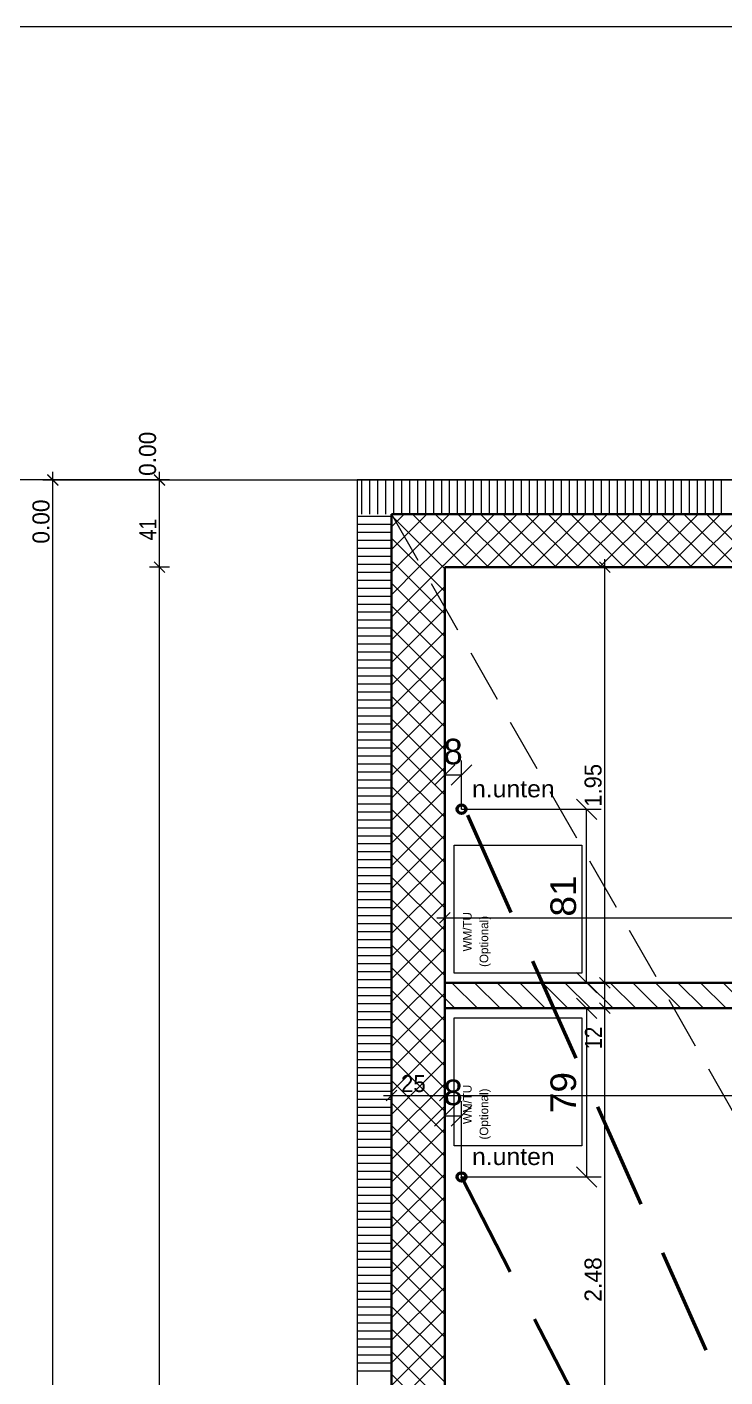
# Model space of a CAD drawing. Header units: millimetres. Extents: x -3497 to 2618, y -1809 to 2456.
# Drawn here: x -3163 to -2835, y 1747 to 2381 of the extents above; entities that cross this region are included whole.
import ezdxf
from ezdxf.enums import TextEntityAlignment as Align

# ---------------------------------------------------------------- set-up
doc = ezdxf.new("R2010")
doc.units = ezdxf.units.MM
doc.header["$LTSCALE"] = 100
doc.linetypes.add('HIDDEN', pattern=[0.375, 0.25, -0.125])
doc.linetypes.add('HIDDENX2', pattern=[0.75, 0.5, -0.25])
for name, color, linetype, true_color in [('00_Anm.FP', 7, 'Continuous', 0x00c0ff), ('10-0.03 Solid', 3, 'Continuous', 0x00ff00), ('10-0.05 Solid', 1, 'Continuous', 0xff0000), ('20-Beton', 9, 'Continuous', 0x808080), ('30-Text 6', 3, 'Continuous', 0x00ff00), ('40-Raumstempel', 7, 'Continuous', 0x000000), ('50-Sanitärapparate', 6, 'Continuous', 0xff00ff), ('50-Türen&Fenster', 9, 'Continuous', 0x808080)]:
    doc.layers.add(name, color=color, linetype=linetype, true_color=true_color)
for name, color, linetype in [('10-0.05 Strichpunkt', 7, 'Continuous'), ('10-0.25 Solid', 7, 'Continuous'), ('Layer34', 7, 'Continuous')]:
    doc.layers.add(name, color=color, linetype=linetype)
doc.styles.add('Arial', font='arial.ttf')
doc.dimstyles.new('ISO-25', dxfattribs={"dimtxt": 2.5, "dimasz": 2.5, "dimexe": 1.25, "dimexo": 0.625, "dimtad": 1, "dimtxsty": 'Standard', "dimcen": 2.5, "dimadec": 0, "dimazin": 0, "dimtfac": 1, "dimtmove": 0, "dimatfit": 3, "dimfxl": 0, "dimarcsym": 0})

# ---------------------------------------------------------------- blocks, each defined once
blk = doc.blocks.new('*D296')
at = {"layer": '10-0.05 Strichpunkt', "color": 6, "linetype": 'Continuous', "lineweight": 13, "true_color": 0xff00ff}
for p, q in [((-2961.83, 2034.8), (-2971.43, 2025.2)), ((-2963.56, 2025.2), (-2953.96, 2034.8)), ((-2958.76, 2013.92), (-2958.76, 2036.86)), ((-2966.63, 2031.76), (-2966.63, 2023.14)), ((-2966.63, 2030), (-2958.76, 2030)), ((-2966.63, 2030), (-2966.63, 2030)), ((-2958.76, 2030), (-2958.76, 2030))]:
    blk.add_line(p, q, dxfattribs=at)
at = {"layer": '10-0.05 Strichpunkt', "color": 6, "linetype": 'Continuous', "lineweight": 13, "true_color": 0xff00ff, "style": 'Arial', "width": 0.974227}
blk.add_text('8', height=12, dxfattribs=at).set_placement((-2967.23, 2035), (-2958.16, 2035), align=Align.FIT)
blk = doc.blocks.new('_Oblique')
at = {"color": 0, "linetype": 'ByBlock', "lineweight": -2}
blk.add_line((-0.5, -0.5), (0.5, 0.5), dxfattribs=at)
blk = doc.blocks.new('*D297')
at = {"layer": '10-0.05 Strichpunkt', "color": 6, "linetype": 'Continuous', "lineweight": 13, "true_color": 0xff00ff}
for p, q in [((-2966.63, 1853.34), (-2966.63, 1876.86)), ((-2958.76, 1841.31), (-2958.76, 1876.86)), ((-2961.83, 1874.8), (-2971.43, 1865.2)), ((-2966.63, 1870), (-2958.76, 1870)), ((-2966.63, 1870), (-2966.63, 1870)), ((-2963.56, 1865.2), (-2953.96, 1874.8)), ((-2958.76, 1870), (-2958.76, 1870))]:
    blk.add_line(p, q, dxfattribs=at)
at = {"layer": '10-0.05 Strichpunkt', "color": 6, "linetype": 'Continuous', "lineweight": 13, "true_color": 0xff00ff, "style": 'Arial', "width": 0.974227}
blk.add_text('8', height=12, dxfattribs=at).set_placement((-2967.23, 1875), (-2958.16, 1875), align=Align.FIT)
blk = doc.blocks.new('*D298')
at = {"layer": '10-0.05 Strichpunkt', "color": 6, "linetype": 'Continuous', "lineweight": 13, "true_color": 0xff00ff}
for p, q in [((-2904.8, 2018.72), (-2895.2, 2009.12)), ((-2958.76, 2013.92), (-2893.14, 2013.92)), ((-2900, 1932.48), (-2900, 2013.92)), ((-2895.2, 1927.68), (-2904.8, 1937.28)), ((-2911.97, 1932.48), (-2893.14, 1932.48))]:
    blk.add_line(p, q, dxfattribs=at)
at = {"layer": '10-0.05 Strichpunkt', "color": 6, "linetype": 'Continuous', "lineweight": 13, "true_color": 0xff00ff, "style": 'Arial', "width": 1.03866}
blk.add_text('81', height=12, rotation=90, dxfattribs=at).set_placement((-2905, 1963.52), (-2905, 1982.87), align=Align.FIT)
blk = doc.blocks.new('*D299')
at = {"layer": '10-0.05 Strichpunkt', "color": 6, "linetype": 'Continuous', "lineweight": 13, "true_color": 0xff00ff}
for p, q in [((-2899.98, 1920.47), (-2906.86, 1920.47)), ((-2904.8, 1925.27), (-2895.2, 1915.67)), ((-2900, 1920.47), (-2900, 1841.31)), ((-2895.2, 1836.51), (-2904.8, 1846.11)), ((-2958.76, 1841.31), (-2893.14, 1841.31))]:
    blk.add_line(p, q, dxfattribs=at)
at = {"layer": '10-0.05 Strichpunkt', "color": 6, "linetype": 'Continuous', "lineweight": 13, "true_color": 0xff00ff, "style": 'Arial', "width": 1.03866}
blk.add_text('79', height=12, rotation=90, dxfattribs=at).set_placement((-2905, 1871.22), (-2905, 1890.57), align=Align.FIT)
blk = doc.blocks.new('*X429')
at = {"layer": '40-Raumstempel', "color": 18, "linetype": 'Continuous', "lineweight": 13, "true_color": 0x000000}
for p, q in [((-3005.7, 2166.55), (-3005.7, 2152.48)), ((-3001.95, 2162.8), (-3001.95, 2152.48)), ((-2998.2, 2159.05), (-2998.2, 2152.48)), ((-2994.45, 2155.3), (-2994.45, 2152.48))]:
    blk.add_line(p, q, dxfattribs=at)
blk = doc.blocks.new('*X430')
at = {"layer": '40-Raumstempel', "color": 18, "linetype": 'Continuous', "lineweight": 13, "true_color": 0x000000}
for p, q in [((-2967.31, 2127.48), (-2991.63, 2151.8)), ((-2991.63, 2146.46), (-2988.62, 2149.47)), ((-2991.63, 2135.85), (-2983.32, 2144.17)), ((-2977.91, 2127.48), (-2991.63, 2141.19)), ((-2989.4, 2127.48), (-2978.01, 2138.86)), ((-2988.52, 2127.48), (-2991.63, 2130.58)), ((-2978.79, 2127.48), (-2972.71, 2133.56)), ((-2968.19, 2127.48), (-2967.41, 2128.26))]:
    blk.add_line(p, q, dxfattribs=at)
blk = doc.blocks.new('*X431')
at = {"layer": '40-Raumstempel', "color": 18, "linetype": 'Continuous', "lineweight": 13, "true_color": 0x000000}
for p, q in [((-2990.7, 2168.48), (-2990.7, 2152.48)), ((-2986.95, 2168.48), (-2986.95, 2152.48)), ((-2983.2, 2168.48), (-2983.2, 2152.48)), ((-2979.45, 2168.48), (-2979.45, 2152.48)), ((-2975.7, 2168.48), (-2975.7, 2152.48)), ((-2971.95, 2168.48), (-2971.95, 2152.48)), ((-2968.2, 2168.48), (-2968.2, 2152.48)), ((-2964.45, 2168.48), (-2964.45, 2152.48)), ((-2960.7, 2168.48), (-2960.7, 2152.48)), ((-2956.95, 2168.48), (-2956.95, 2152.48)), ((-2953.2, 2168.48), (-2953.2, 2152.48)), ((-2949.45, 2168.48), (-2949.45, 2152.48)), ((-2945.7, 2168.48), (-2945.7, 2152.48)), ((-2941.95, 2168.48), (-2941.95, 2152.48)), ((-2938.2, 2168.48), (-2938.2, 2152.48)), ((-2934.45, 2168.48), (-2934.45, 2152.48)), ((-2930.7, 2168.48), (-2930.7, 2152.48)), ((-2926.95, 2168.48), (-2926.95, 2152.48)), ((-2923.2, 2168.48), (-2923.2, 2152.48)), ((-2919.45, 2168.48), (-2919.45, 2152.48)), ((-2915.7, 2168.48), (-2915.7, 2152.48)), ((-2911.95, 2168.48), (-2911.95, 2152.48)), ((-2908.2, 2168.48), (-2908.2, 2152.48)), ((-2904.45, 2168.48), (-2904.45, 2152.48)), ((-2900.7, 2168.48), (-2900.7, 2152.48)), ((-2896.95, 2168.48), (-2896.95, 2152.48)), ((-2893.2, 2168.48), (-2893.2, 2152.48)), ((-2889.45, 2168.48), (-2889.45, 2152.48)), ((-2885.7, 2168.48), (-2885.7, 2152.48)), ((-2881.95, 2168.48), (-2881.95, 2152.48)), ((-2878.2, 2168.48), (-2878.2, 2152.48)), ((-2874.45, 2168.48), (-2874.45, 2152.48)), ((-2870.7, 2168.48), (-2870.7, 2152.48)), ((-2866.95, 2168.48), (-2866.95, 2152.48)), ((-2863.2, 2168.48), (-2863.2, 2152.48)), ((-2859.45, 2168.48), (-2859.45, 2152.48)), ((-2855.7, 2168.48), (-2855.7, 2152.48)), ((-2851.95, 2168.48), (-2851.95, 2152.48)), ((-2848.2, 2168.48), (-2848.2, 2152.48)), ((-2844.45, 2168.48), (-2844.45, 2152.48)), ((-2840.7, 2168.48), (-2840.7, 2152.48)), ((-2836.95, 2168.48), (-2836.95, 2152.48))]:
    blk.add_line(p, q, dxfattribs=at)
blk = doc.blocks.new('*X432')
at = {"layer": '40-Raumstempel', "color": 18, "linetype": 'Continuous', "lineweight": 13, "true_color": 0x000000}
for p, q in [((-3005.7, 2168.48), (-3005.7, 2166.55)), ((-3001.95, 2168.48), (-3001.95, 2162.8)), ((-2998.2, 2168.48), (-2998.2, 2159.05)), ((-2994.45, 2168.48), (-2994.45, 2155.3))]:
    blk.add_line(p, q, dxfattribs=at)
blk = doc.blocks.new('*X433')
at = {"layer": '40-Raumstempel', "color": 18, "linetype": 'Continuous', "lineweight": 13, "true_color": 0x000000}
for p, q in [((-2966.63, 2129.03), (-2943.19, 2152.48)), ((-2966.63, 2139.64), (-2953.79, 2152.48)), ((-2966.63, 2150.25), (-2964.4, 2152.48)), ((-2935.49, 2127.48), (-2960.49, 2152.48)), ((-2957.58, 2127.48), (-2932.58, 2152.48)), ((-2924.88, 2127.48), (-2949.88, 2152.48)), ((-2946.97, 2127.48), (-2921.97, 2152.48)), ((-2914.27, 2127.48), (-2939.27, 2152.48)), ((-2936.37, 2127.48), (-2911.37, 2152.48)), ((-2903.67, 2127.48), (-2928.67, 2152.48)), ((-2925.76, 2127.48), (-2900.76, 2152.48)), ((-2893.06, 2127.48), (-2918.06, 2152.48)), ((-2915.15, 2127.48), (-2890.15, 2152.48)), ((-2882.45, 2127.48), (-2907.45, 2152.48)), ((-2904.55, 2127.48), (-2879.55, 2152.48)), ((-2871.85, 2127.48), (-2896.85, 2152.48)), ((-2893.94, 2127.48), (-2868.94, 2152.48)), ((-2861.24, 2127.48), (-2886.24, 2152.48)), ((-2883.33, 2127.48), (-2858.33, 2152.48)), ((-2850.63, 2127.48), (-2875.63, 2152.48)), ((-2872.73, 2127.48), (-2847.73, 2152.48)), ((-2840.03, 2127.48), (-2865.03, 2152.48)), ((-2862.12, 2127.48), (-2837.12, 2152.48)), ((-2829.42, 2127.48), (-2854.42, 2152.48)), ((-2851.51, 2127.48), (-2826.51, 2152.48)), ((-2818.82, 2127.48), (-2843.82, 2152.48)), ((-2840.91, 2127.48), (-2815.91, 2152.48)), ((-2946.09, 2127.48), (-2966.63, 2148.01)), ((-2956.7, 2127.48), (-2966.63, 2137.4))]:
    blk.add_line(p, q, dxfattribs=at)
blk = doc.blocks.new('*X434')
at = {"layer": '40-Raumstempel', "color": 18, "linetype": 'Continuous', "lineweight": 13, "true_color": 0x000000}
for p, q in [((-2988.62, 2149.47), (-2985.61, 2152.48)), ((-2983.32, 2144.17), (-2975, 2152.48)), ((-2966.63, 2137.4), (-2981.7, 2152.48)), ((-2978.01, 2138.86), (-2966.63, 2150.25)), ((-2966.63, 2148.01), (-2971.09, 2152.48)), ((-2972.71, 2133.56), (-2966.63, 2139.64)), ((-2967.41, 2128.26), (-2966.63, 2129.03))]:
    blk.add_line(p, q, dxfattribs=at)
blk = doc.blocks.new('*X435')
at = {"layer": '40-Raumstempel', "color": 18, "linetype": 'Continuous', "lineweight": 13, "true_color": 0x000000}
for p, q in [((-3007.63, 2151.51), (-2991.63, 2151.51)), ((-3007.63, 2147.76), (-2991.63, 2147.76)), ((-3007.63, 2144.01), (-2991.63, 2144.01)), ((-3007.63, 2140.26), (-2991.63, 2140.26)), ((-3007.63, 2136.51), (-2991.63, 2136.51)), ((-3007.63, 2132.76), (-2991.63, 2132.76)), ((-3007.63, 2129.01), (-2991.63, 2129.01)), ((-3007.63, 2125.26), (-2991.63, 2125.26)), ((-3007.63, 2121.51), (-2991.63, 2121.51)), ((-3007.63, 2117.76), (-2991.63, 2117.76)), ((-3007.63, 2114.01), (-2991.63, 2114.01)), ((-3007.63, 2110.26), (-2991.63, 2110.26)), ((-3007.63, 2106.51), (-2991.63, 2106.51)), ((-3007.63, 2102.76), (-2991.63, 2102.76)), ((-3007.63, 2099.01), (-2991.63, 2099.01)), ((-3007.63, 2095.26), (-2991.63, 2095.26)), ((-3007.63, 2091.51), (-2991.63, 2091.51)), ((-3007.63, 2087.76), (-2991.63, 2087.76)), ((-3007.63, 2084.01), (-2991.63, 2084.01)), ((-3007.63, 2080.26), (-2991.63, 2080.26)), ((-3007.63, 2076.51), (-2991.63, 2076.51)), ((-3007.63, 2072.76), (-2991.63, 2072.76)), ((-3007.63, 2069.01), (-2991.63, 2069.01)), ((-3007.63, 2065.26), (-2991.63, 2065.26)), ((-3007.63, 2061.51), (-2991.63, 2061.51)), ((-3007.63, 2057.76), (-2991.63, 2057.76)), ((-3007.63, 2054.01), (-2991.63, 2054.01)), ((-3007.63, 2050.26), (-2991.63, 2050.26)), ((-3007.63, 2046.51), (-2991.63, 2046.51)), ((-3007.63, 2042.76), (-2991.63, 2042.76)), ((-3007.63, 2039.01), (-2991.63, 2039.01)), ((-3007.63, 2035.26), (-2991.63, 2035.26)), ((-3007.63, 2031.51), (-2991.63, 2031.51)), ((-3007.63, 2027.76), (-2991.63, 2027.76)), ((-3007.63, 2024.01), (-2991.63, 2024.01)), ((-3007.63, 2020.26), (-2991.63, 2020.26)), ((-3007.63, 2016.51), (-2991.63, 2016.51)), ((-3007.63, 2012.76), (-2991.63, 2012.76)), ((-3007.63, 2009.01), (-2991.63, 2009.01)), ((-3007.63, 2005.26), (-2991.63, 2005.26)), ((-3007.63, 2001.51), (-2991.63, 2001.51)), ((-3007.63, 1997.76), (-2991.63, 1997.76)), ((-3007.63, 1994.01), (-2991.63, 1994.01)), ((-3007.63, 1990.26), (-2991.63, 1990.26)), ((-3007.63, 1986.51), (-2991.63, 1986.51)), ((-3007.63, 1982.76), (-2991.63, 1982.76)), ((-3007.63, 1979.01), (-2991.63, 1979.01)), ((-3007.63, 1975.26), (-2991.63, 1975.26)), ((-3007.63, 1971.51), (-2991.63, 1971.51)), ((-3007.63, 1967.76), (-2991.63, 1967.76)), ((-3007.63, 1964.01), (-2991.63, 1964.01)), ((-3007.63, 1960.26), (-2991.63, 1960.26)), ((-3007.63, 1956.51), (-2991.63, 1956.51)), ((-3007.63, 1952.76), (-2991.63, 1952.76)), ((-3007.63, 1949.01), (-2991.63, 1949.01)), ((-3007.63, 1945.26), (-2991.63, 1945.26)), ((-3007.63, 1941.51), (-2991.63, 1941.51)), ((-3007.63, 1937.76), (-2991.63, 1937.76)), ((-3007.63, 1934.01), (-2991.63, 1934.01)), ((-3007.63, 1930.26), (-2991.63, 1930.26)), ((-3007.63, 1926.51), (-2991.63, 1926.51)), ((-3007.63, 1922.76), (-2991.63, 1922.76)), ((-3007.63, 1919.01), (-2991.63, 1919.01)), ((-3007.63, 1915.26), (-2991.63, 1915.26)), ((-3007.63, 1911.51), (-2991.63, 1911.51)), ((-3007.63, 1907.76), (-2991.63, 1907.76)), ((-3007.63, 1904.01), (-2991.63, 1904.01)), ((-3007.63, 1900.26), (-2991.63, 1900.26)), ((-3007.63, 1896.51), (-2991.63, 1896.51)), ((-3007.63, 1892.76), (-2991.63, 1892.76)), ((-3007.63, 1889.01), (-2991.63, 1889.01)), ((-3007.63, 1885.26), (-2991.63, 1885.26)), ((-3007.63, 1881.51), (-2991.63, 1881.51)), ((-3007.63, 1877.76), (-2991.63, 1877.76)), ((-3007.63, 1874.01), (-2991.63, 1874.01)), ((-3007.63, 1870.26), (-2991.63, 1870.26)), ((-3007.63, 1866.51), (-2991.63, 1866.51)), ((-3007.63, 1862.76), (-2991.63, 1862.76)), ((-3007.63, 1859.01), (-2991.63, 1859.01)), ((-3007.63, 1855.26), (-2991.63, 1855.26)), ((-3007.63, 1851.51), (-2991.63, 1851.51)), ((-3007.63, 1847.76), (-2991.63, 1847.76)), ((-3007.63, 1844.01), (-2991.63, 1844.01)), ((-3007.63, 1840.26), (-2991.63, 1840.26)), ((-3007.63, 1836.51), (-2991.63, 1836.51)), ((-3007.63, 1832.76), (-2991.63, 1832.76)), ((-3007.63, 1829.01), (-2991.63, 1829.01)), ((-3007.63, 1825.26), (-2991.63, 1825.26)), ((-3007.63, 1821.51), (-2991.63, 1821.51)), ((-3007.63, 1817.76), (-2991.63, 1817.76)), ((-3007.63, 1814.01), (-2991.63, 1814.01)), ((-3007.63, 1810.26), (-2991.63, 1810.26)), ((-3007.63, 1806.51), (-2991.63, 1806.51)), ((-3007.63, 1802.76), (-2991.63, 1802.76)), ((-3007.63, 1799.01), (-2991.63, 1799.01)), ((-3007.63, 1795.26), (-2991.63, 1795.26)), ((-3007.63, 1791.51), (-2991.63, 1791.51)), ((-3007.63, 1787.76), (-2991.63, 1787.76)), ((-3007.63, 1784.01), (-2991.63, 1784.01)), ((-3007.63, 1780.26), (-2991.63, 1780.26)), ((-3007.63, 1776.51), (-2991.63, 1776.51)), ((-3007.63, 1772.76), (-2991.63, 1772.76)), ((-3007.63, 1769.01), (-2991.63, 1769.01)), ((-3007.63, 1765.26), (-2991.63, 1765.26)), ((-3007.63, 1761.51), (-2991.63, 1761.51)), ((-3007.63, 1757.76), (-2991.63, 1757.76)), ((-3007.63, 1754.01), (-2991.63, 1754.01)), ((-3007.63, 1750.26), (-2991.63, 1750.26))]:
    blk.add_line(p, q, dxfattribs=at)
blk = doc.blocks.new('*X436')
at = {"layer": '40-Raumstempel', "color": 18, "linetype": 'Continuous', "lineweight": 13, "true_color": 0x000000}
for p, q in [((-2991.63, 2104.03), (-2968.19, 2127.48)), ((-2991.63, 2114.64), (-2978.79, 2127.48)), ((-2991.63, 2125.25), (-2989.4, 2127.48)), ((-2966.63, 2105.58), (-2988.52, 2127.48)), ((-2966.63, 2116.19), (-2977.91, 2127.48)), ((-2966.63, 2126.8), (-2967.31, 2127.48)), ((-2966.63, 2094.98), (-2991.63, 2119.98)), ((-2991.63, 2093.43), (-2966.63, 2118.43)), ((-2966.63, 2084.37), (-2991.63, 2109.37)), ((-2991.63, 2082.82), (-2966.63, 2107.82)), ((-2966.63, 2073.76), (-2991.63, 2098.76)), ((-2991.63, 2072.21), (-2966.63, 2097.21)), ((-2966.63, 2063.16), (-2991.63, 2088.16)), ((-2991.63, 2061.61), (-2966.63, 2086.61)), ((-2966.63, 2052.55), (-2991.63, 2077.55)), ((-2991.63, 2051), (-2966.63, 2076)), ((-2966.63, 2041.94), (-2991.63, 2066.94)), ((-2991.63, 2040.39), (-2966.63, 2065.39)), ((-2966.63, 2031.34), (-2991.63, 2056.34)), ((-2991.63, 2029.79), (-2966.63, 2054.79)), ((-2966.63, 2020.73), (-2991.63, 2045.73)), ((-2991.63, 2019.18), (-2966.63, 2044.18)), ((-2966.63, 2010.12), (-2991.63, 2035.12)), ((-2991.63, 2008.57), (-2966.63, 2033.57)), ((-2966.63, 1999.52), (-2991.63, 2024.52)), ((-2991.63, 1997.97), (-2966.63, 2022.97)), ((-2966.63, 1988.91), (-2991.63, 2013.91)), ((-2991.63, 1987.36), (-2966.63, 2012.36)), ((-2966.63, 1978.3), (-2991.63, 2003.3)), ((-2991.63, 1976.75), (-2966.63, 2001.75)), ((-2966.63, 1967.7), (-2991.63, 1992.7)), ((-2991.63, 1966.15), (-2966.63, 1991.15)), ((-2966.63, 1957.09), (-2991.63, 1982.09)), ((-2991.63, 1955.54), (-2966.63, 1980.54)), ((-2966.63, 1946.48), (-2991.63, 1971.48)), ((-2991.63, 1944.94), (-2966.63, 1969.94)), ((-2966.63, 1935.88), (-2991.63, 1960.88)), ((-2991.63, 1934.33), (-2966.63, 1959.33)), ((-2966.63, 1925.27), (-2991.63, 1950.27)), ((-2991.63, 1923.72), (-2966.63, 1948.72)), ((-2966.63, 1914.66), (-2991.63, 1939.66)), ((-2991.63, 1913.12), (-2966.63, 1938.12)), ((-2966.63, 1904.06), (-2991.63, 1929.06)), ((-2991.63, 1902.51), (-2966.63, 1927.51)), ((-2966.63, 1893.45), (-2991.63, 1918.45)), ((-2991.63, 1891.9), (-2966.63, 1916.9)), ((-2966.63, 1882.85), (-2991.63, 1907.85)), ((-2991.63, 1881.3), (-2966.63, 1906.3)), ((-2966.63, 1872.24), (-2991.63, 1897.24)), ((-2991.63, 1870.69), (-2966.63, 1895.69)), ((-2966.63, 1861.63), (-2991.63, 1886.63)), ((-2991.63, 1860.08), (-2966.63, 1885.08)), ((-2966.63, 1851.03), (-2991.63, 1876.03)), ((-2991.63, 1849.48), (-2966.63, 1874.48)), ((-2966.63, 1840.42), (-2991.63, 1865.42)), ((-2991.63, 1838.87), (-2966.63, 1863.87)), ((-2966.63, 1829.81), (-2991.63, 1854.81)), ((-2991.63, 1828.26), (-2966.63, 1853.26)), ((-2966.63, 1819.21), (-2991.63, 1844.21)), ((-2991.63, 1817.66), (-2966.63, 1842.66)), ((-2966.63, 1808.6), (-2991.63, 1833.6)), ((-2991.63, 1807.05), (-2966.63, 1832.05)), ((-2966.63, 1797.99), (-2991.63, 1822.99)), ((-2991.63, 1796.44), (-2966.63, 1821.44)), ((-2966.63, 1787.39), (-2991.63, 1812.39)), ((-2991.63, 1785.84), (-2966.63, 1810.84)), ((-2966.63, 1776.78), (-2991.63, 1801.78)), ((-2991.63, 1775.23), (-2966.63, 1800.23)), ((-2966.63, 1766.17), (-2991.63, 1791.17)), ((-2991.63, 1764.62), (-2966.63, 1789.62)), ((-2966.63, 1755.57), (-2991.63, 1780.57)), ((-2991.63, 1754.02), (-2966.63, 1779.02)), ((-2966.63, 1744.96), (-2991.63, 1769.96)), ((-2991.63, 1743.41), (-2966.63, 1768.41)), ((-2966.63, 1734.35), (-2991.63, 1759.35)), ((-2991.63, 1732.8), (-2966.63, 1757.8)), ((-2966.63, 1723.75), (-2991.63, 1748.75))]:
    blk.add_line(p, q, dxfattribs=at)
blk = doc.blocks.new('*X452')
at = {"layer": '10-0.05 Solid', "color": 18, "linetype": 'Continuous', "lineweight": 13, "true_color": 0x000000}
for p, q in [((-2963.23, 1932.48), (-2951.23, 1920.48)), ((-2952.62, 1932.48), (-2940.62, 1920.48)), ((-2942.01, 1932.48), (-2930.01, 1920.48)), ((-2931.41, 1932.48), (-2919.41, 1920.48)), ((-2920.8, 1932.48), (-2908.8, 1920.48)), ((-2910.19, 1932.48), (-2898.19, 1920.47)), ((-2899.58, 1932.47), (-2887.58, 1920.47)), ((-2888.98, 1932.47), (-2876.98, 1920.47)), ((-2878.37, 1932.47), (-2866.37, 1920.47)), ((-2867.76, 1932.47), (-2855.76, 1920.47)), ((-2857.16, 1932.47), (-2845.16, 1920.47)), ((-2846.55, 1932.47), (-2834.55, 1920.47)), ((-2835.94, 1932.47), (-2823.94, 1920.47)), ((-2825.34, 1932.47), (-2813.34, 1920.47)), ((-2814.73, 1932.47), (-2802.73, 1920.47)), ((-2804.12, 1932.47), (-2792.12, 1920.47)), ((-2793.52, 1932.47), (-2781.51, 1920.47)), ((-2782.91, 1932.47), (-2770.91, 1920.47)), ((-2772.3, 1932.47), (-2760.3, 1920.47)), ((-2761.69, 1932.47), (-2749.69, 1920.47)), ((-2751.09, 1932.47), (-2739.09, 1920.47)), ((-2740.48, 1932.47), (-2728.48, 1920.47)), ((-2729.87, 1932.47), (-2717.87, 1920.47)), ((-2719.27, 1932.47), (-2707.27, 1920.47)), ((-2708.66, 1932.47), (-2696.66, 1920.47)), ((-2698.05, 1932.47), (-2686.05, 1920.47)), ((-2687.45, 1932.47), (-2675.45, 1920.47)), ((-2676.84, 1932.47), (-2664.84, 1920.47)), ((-2666.23, 1932.47), (-2654.23, 1920.47)), ((-2655.63, 1932.47), (-2643.62, 1920.47)), ((-2645.02, 1932.47), (-2633.02, 1920.47)), ((-2634.41, 1932.47), (-2622.41, 1920.47)), ((-2623.8, 1932.47), (-2611.8, 1920.47)), ((-2613.2, 1932.47), (-2601.2, 1920.47)), ((-2602.59, 1932.47), (-2590.59, 1920.47)), ((-2591.98, 1932.47), (-2579.98, 1920.46)), ((-2581.38, 1932.46), (-2569.38, 1920.46)), ((-2570.77, 1932.46), (-2560.13, 1921.83)), ((-2966.63, 1925.27), (-2961.83, 1920.48))]:
    blk.add_line(p, q, dxfattribs=at)
blk = doc.blocks.new('AnonymMegaMac_nNn0673')
at = {"layer": '20-Beton', "color": 8, "linetype": 'Continuous', "lineweight": 13, "true_color": 0x808080}
for p, q in [((-2964.13, 1965.38), (-2969.13, 1960.38)), ((-2966.63, 1958.19), (-2966.63, 1967.57)), ((-2545.63, 1965.38), (-2550.63, 1960.38)), ((-2548.13, 1958.19), (-2548.13, 1967.57)), ((-2970.38, 1962.88), (-2966.63, 1962.88)), ((-2966.63, 1962.88), (-2548.13, 1962.88))]:
    blk.add_line(p, q, dxfattribs=at)
at = {"layer": '20-Beton', "color": 8, "linetype": 'Continuous', "lineweight": 18, "true_color": 0x808080, "style": 'Arial'}
for s, height, width, p, p2 in [('4.18', 8, 0.970913, (-2773.42, 1963.85), (-2752.33, 1963.85)), ('5', 5.28, 0.853093, (-2746.65, 1970.15), (-2743.15, 1970.15))]:
    blk.add_text(s, height=height, dxfattribs=dict(at, width=width)).set_placement(p, p2, align=Align.FIT)
blk = doc.blocks.new('AnonymMegaMac_nNn0769')
at = {"layer": '20-Beton', "color": 8, "linetype": 'Continuous', "lineweight": 13, "true_color": 0x808080}
for p, q in [((-2886.73, 1920.48), (-2896.11, 1920.48)), ((-2893.92, 1922.98), (-2888.92, 1917.98)), ((-2891.42, 1672.48), (-2891.42, 1920.48)), ((-2893.92, 1674.98), (-2888.92, 1669.98)), ((-2886.73, 1672.48), (-2896.11, 1672.48))]:
    blk.add_line(p, q, dxfattribs=at)
at = {"layer": '20-Beton', "color": 8, "linetype": 'Continuous', "lineweight": 18, "true_color": 0x808080, "style": 'Arial'}
for s, width, p, p2 in [('12', 0.854381, (-2892.84, 1901.2), (-2892.84, 1911.81)), ('2.48', 0.962445, (-2893.01, 1782.72), (-2893.01, 1803.63))]:
    blk.add_text(s, height=8, rotation=90, dxfattribs=dict(at, width=width)).set_placement(p, p2, align=Align.FIT)
blk = doc.blocks.new('AnonymMegaMac_nNn0770')
at = {"layer": '20-Beton', "color": 8, "linetype": 'Continuous', "lineweight": 13, "true_color": 0x808080}
for p, q in [((-2893.92, 1934.98), (-2888.92, 1929.98)), ((-2886.73, 1932.48), (-2896.11, 1932.48)), ((-2891.42, 1920.48), (-2891.42, 1932.48)), ((-2886.73, 1920.48), (-2896.11, 1920.48)), ((-2893.92, 1922.98), (-2888.92, 1917.98))]:
    blk.add_line(p, q, dxfattribs=at)
blk = doc.blocks.new('AnonymMegaMac_nNn0771')
at = {"layer": '20-Beton', "color": 8, "linetype": 'Continuous', "lineweight": 13, "true_color": 0x808080}
for p, q in [((-2888.92, 2124.98), (-2893.92, 2129.98)), ((-2891.42, 2127.48), (-2891.42, 2131.23)), ((-2886.73, 2127.48), (-2896.11, 2127.48)), ((-2891.42, 1932.48), (-2891.42, 2127.48)), ((-2893.92, 1934.98), (-2888.92, 1929.98)), ((-2886.73, 1932.48), (-2896.11, 1932.48))]:
    blk.add_line(p, q, dxfattribs=at)
at = {"layer": '20-Beton', "color": 8, "linetype": 'Continuous', "lineweight": 18, "true_color": 0x808080, "style": 'Arial', "width": 0.923417}
blk.add_text('1.95', height=8, rotation=90, dxfattribs=at).set_placement((-2893.01, 2015.11), (-2893.01, 2035.17), align=Align.FIT)
blk = doc.blocks.new('AnonymMegaMac_nNn0837')
at = {"layer": '20-Beton', "color": 8, "linetype": 'Continuous', "lineweight": 13, "true_color": 0x808080}
blk.add_line((-3100.51, 765.98), (-3100.51, 2127.48), dxfattribs=at)
blk = doc.blocks.new('AnonymMegaMac_nNn0838')
at = {"layer": '20-Beton', "color": 8, "linetype": 'Continuous', "lineweight": 13, "true_color": 0x808080}
for p, q in [((-3103.01, 2129.98), (-3098.01, 2124.98)), ((-3095.82, 2127.48), (-3105.19, 2127.48)), ((-3100.51, 765.98), (-3100.51, 2127.48))]:
    blk.add_line(p, q, dxfattribs=at)
blk = doc.blocks.new('AnonymMegaMac_nNn0839')
at = {"layer": '20-Beton', "color": 8, "linetype": 'Continuous', "lineweight": 13, "true_color": 0x808080}
for p, q in [((692.37, 2168.35), (-3105.19, 2168.35)), ((-3103.01, 2170.98), (-3098.01, 2165.98)), ((-3098.01, 2165.85), (-3103.01, 2170.85)), ((-3100.51, 2127.48), (-3100.51, 2168.35)), ((-3103.01, 2129.98), (-3098.01, 2124.98))]:
    blk.add_line(p, q, dxfattribs=at)
at = {"layer": '20-Beton', "color": 8, "linetype": 'Continuous', "lineweight": 18, "true_color": 0x808080, "style": 'Arial', "width": 0.823454}
blk.add_text('41', height=8, rotation=90, dxfattribs=at).set_placement((-3101.93, 2140.11), (-3101.93, 2150.33), align=Align.FIT)
blk = doc.blocks.new('AnonymMegaMac_nNn0840')
at = {"layer": '20-Beton', "color": 8, "linetype": 'Continuous', "lineweight": 13, "true_color": 0x808080}
for p, q in [((-3095.82, 2168.48), (-3105.19, 2168.48)), ((692.37, 2168.35), (-3105.19, 2168.35)), ((-3103.01, 2170.98), (-3098.01, 2165.98)), ((-3098.01, 2165.85), (-3103.01, 2170.85)), ((-3100.51, 2168.48), (-3100.51, 2172.23)), ((-3100.51, 2168.35), (-3100.51, 2168.48))]:
    blk.add_line(p, q, dxfattribs=at)
at = {"layer": '20-Beton', "color": 8, "linetype": 'Continuous', "lineweight": 18, "true_color": 0x808080, "style": 'Arial', "width": 0.953976}
blk.add_text('0.00', height=8, rotation=90, dxfattribs=at).set_placement((-3102.1, 2170.4), (-3102.1, 2191.13), align=Align.FIT)
blk = doc.blocks.new('AnonymMegaMac_nNn0849')
at = {"layer": '20-Beton', "color": 8, "linetype": 'Continuous', "lineweight": 13, "true_color": 0x808080}
blk.add_line((-3150.51, 765.98), (-3150.51, 2168.35), dxfattribs=at)
blk = doc.blocks.new('AnonymMegaMac_nNn0850')
at = {"layer": '20-Beton', "color": 8, "linetype": 'Continuous', "lineweight": 13, "true_color": 0x808080}
for p, q in [((-3100.51, 2168.35), (-3155.19, 2168.35)), ((-3153.01, 2170.98), (-3148.01, 2165.98)), ((-3148.01, 2165.85), (-3153.01, 2170.85)), ((-3150.51, 765.98), (-3150.51, 2168.35))]:
    blk.add_line(p, q, dxfattribs=at)
at = {"layer": '20-Beton', "color": 8, "linetype": 'Continuous', "lineweight": 18, "true_color": 0x808080, "style": 'Arial', "width": 0.953976}
blk.add_text('0.00', height=8, rotation=90, dxfattribs=at).set_placement((-3152.1, 2138.58), (-3152.1, 2159.31), align=Align.FIT)
blk = doc.blocks.new('AnonymMegaMac_nNn0851')
at = {"layer": '20-Beton', "color": 8, "linetype": 'Continuous', "lineweight": 13, "true_color": 0x808080}
for p, q in [((-3100.51, 2168.48), (-3155.19, 2168.48)), ((-3153.01, 2170.98), (-3148.01, 2165.98)), ((-3148.01, 2165.85), (-3153.01, 2170.85)), ((-3150.51, 2168.48), (-3150.51, 2172.23)), ((-3150.51, 2168.35), (-3150.51, 2168.48))]:
    blk.add_line(p, q, dxfattribs=at)
blk = doc.blocks.new('AnonymMegaMac_nNn0852')
at = {"layer": '20-Beton', "color": 8, "linetype": 'Continuous', "lineweight": 13, "true_color": 0x808080}
blk.add_line((-3150.51, 2168.48), (-3205.19, 2168.48), dxfattribs=at)
blk = doc.blocks.new('AnonymMegaMac_nNn01169')
at = {"layer": '20-Beton', "color": 8, "linetype": 'Continuous', "lineweight": 13, "true_color": 0x808080}
for p, q in [((-2991.63, 1874.89), (-2991.63, 1884.26)), ((-2966.63, 1874.89), (-2966.63, 1884.26)), ((-2995.38, 1879.57), (-2991.63, 1879.57)), ((-2989.13, 1882.07), (-2994.13, 1877.07)), ((-2991.63, 1879.57), (-2966.63, 1879.57)), ((-2964.13, 1882.07), (-2969.13, 1877.07))]:
    blk.add_line(p, q, dxfattribs=at)
at = {"layer": '20-Beton', "color": 8, "linetype": 'Continuous', "lineweight": 18, "true_color": 0x808080, "style": 'Arial', "width": 0.9375}
blk.add_text('25', height=8, dxfattribs=at).set_placement((-2987.16, 1881.16), (-2975.52, 1881.16), align=Align.FIT)
blk = doc.blocks.new('AnonymMegaMac_nNn01170')
at = {"layer": '20-Beton', "color": 8, "linetype": 'Continuous', "lineweight": 13, "true_color": 0x808080}
for p, q in [((-2966.63, 1874.89), (-2966.63, 1884.26)), ((-2560.13, 1874.89), (-2560.13, 1884.26)), ((-2964.13, 1882.07), (-2969.13, 1877.07)), ((-2966.63, 1879.57), (-2560.13, 1879.57)), ((-2557.63, 1882.07), (-2562.63, 1877.07))]:
    blk.add_line(p, q, dxfattribs=at)
at = {"layer": '20-Beton', "color": 8, "linetype": 'Continuous', "lineweight": 18, "true_color": 0x808080, "style": 'Arial'}
for s, height, width, p, p2 in [('4.06', 8, 0.970177, (-2779.42, 1880.54), (-2758.34, 1880.54)), ('5', 5.28, 0.853093, (-2752.65, 1886.85), (-2749.15, 1886.85)), ('12', 8, 0.854381, (-2579.41, 1880.99), (-2568.8, 1880.99))]:
    blk.add_text(s, height=height, dxfattribs=dict(at, width=width)).set_placement(p, p2, align=Align.FIT)
blk = doc.blocks.new('SheetMove_001_nNn01233')
at = {"layer": 'Layer34', "color": 7, "linetype": 'Continuous', "lineweight": 13}
blk.add_line((1543.4, 2381.12), (-3421.6, 2381.12), dxfattribs=at)

msp = doc.modelspace()

# ---------------------------------------------------------------- linework, layer by layer
at = {"layer": '00_Anm.FP', "color": 8, "linetype": 'Continuous', "lineweight": 18, "true_color": 0x808080}
for points in [[(-3007.63, 2168.48), (-3007.63, 2152.48)], [(-2205.63, 2168.48), (-3007.63, 2168.48)], [(-3007.63, 2152.48), (-3007.63, 765.98)]]:
    msp.add_lwpolyline(points, dxfattribs=at)
at = {"layer": '00_Anm.FP', "color": 8, "linetype": 'Continuous', "lineweight": 35, "true_color": 0x808080}
for points in [[(-2966.63, 2127.48), (-2205.63, 2127.48)], [(-2966.63, 765.98), (-2966.63, 2127.48)]]:
    msp.add_lwpolyline(points, dxfattribs=at)
at = {"layer": '10-0.03 Solid', "color": 3, "linetype": 'Continuous', "lineweight": 50, "true_color": 0x00ff00}
for centre in [(-2958.76, 2013.92), (-2958.76, 1841.31)]:
    msp.add_circle(centre, 2, dxfattribs=at)
at = {"layer": '10-0.25 Solid', "color": 8, "linetype": 'Continuous', "lineweight": 13, "true_color": 0x808080}
for p, q in [((-2962.21, 1937), (-2962.21, 1997)), ((-2962.21, 1997), (-2902.21, 1997)), ((-2902.21, 1997), (-2902.21, 1937)), ((-2902.21, 1937), (-2962.21, 1937)), ((-2962.21, 1855.96), (-2962.21, 1915.96)), ((-2962.21, 1915.96), (-2902.21, 1915.96)), ((-2902.21, 1915.96), (-2902.21, 1855.96)), ((-2902.21, 1855.96), (-2962.21, 1855.96))]:
    msp.add_line(p, q, dxfattribs=at)
at = {"layer": '30-Text 6', "color": 8, "linetype": 'Continuous', "lineweight": 35, "true_color": 0x808080}
for p, q in [((-2991.63, 2152.48), (-2991.63, 2127.48)), ((-2966.63, 2152.48), (-2991.63, 2152.48)), ((-2991.63, 2152.48), (-2991.63, 2127.48)), ((-2205.63, 2152.48), (-2966.63, 2152.48)), ((-2991.63, 2127.48), (-2991.63, 765.98))]:
    msp.add_line(p, q, dxfattribs=at)
at = {"layer": '30-Text 6', "color": 3, "linetype": 'HIDDENX2', "lineweight": 50, "true_color": 0x00ff00}
for p, q in [((-2955.95, 2011.17), (-2506.9, 1003.25)), ((-2958.76, 1841.31), (-2520.86, 989.7))]:
    msp.add_line(p, q, dxfattribs=at)
at = {"layer": '50-Sanitärapparate', "color": 18, "linetype": 'HIDDEN', "lineweight": 13, "true_color": 0x000000}
msp.add_line((-2991.63, 2152.48), (-2465.15, 1230.95), dxfattribs=at)
at = {"layer": '50-Sanitärapparate', "color": 18, "linetype": 'HIDDENX2', "lineweight": 13, "true_color": 0x000000}
msp.add_lwpolyline([(-2991.63, 2152.48), (-2111.63, 2152.48), (-2111.63, 1215.45), (-2465.15, 1215.45), (-2465.15, 1230.95), (-2991.66, 1230.95)], close=True, dxfattribs=at)
at = {"layer": '50-Türen&Fenster', "color": 8, "linetype": 'Continuous', "lineweight": 35, "true_color": 0x808080}
for points in [[(-2548.13, 1932.46), (-2966.63, 1932.48)], [(-2966.63, 1920.48), (-2966.63, 1932.48)], [(-2966.63, 1920.48), (-2560.13, 1920.46)]]:
    msp.add_lwpolyline(points, dxfattribs=at)

# ---------------------------------------------------------------- block references
for name in ['AnonymMegaMac_nNn0840', 'AnonymMegaMac_nNn0852', 'AnonymMegaMac_nNn0850', 'AnonymMegaMac_nNn0851', 'AnonymMegaMac_nNn0849', 'AnonymMegaMac_nNn0839', '*X432', '*X431', '*X429', '*X435', '*X430', '*X434', '*X433', 'AnonymMegaMac_nNn0838', 'AnonymMegaMac_nNn0771', 'AnonymMegaMac_nNn0837', '*X436', 'AnonymMegaMac_nNn0673', 'AnonymMegaMac_nNn0770', '*X452', 'AnonymMegaMac_nNn0769', 'AnonymMegaMac_nNn01169', 'AnonymMegaMac_nNn01170']:
    msp.add_blockref(name, (0, 0))

# ---------------------------------------------------------------- texts
at = {"layer": '10-0.05 Strichpunkt', "color": 216, "linetype": 'Continuous', "lineweight": 25, "true_color": 0x800080, "style": 'Arial', "width": 1.041577}
for p, p2 in [((-2953.81, 2019.51), (-2915.01, 2019.51)), ((-2953.81, 1846.9), (-2915.01, 1846.9))]:
    msp.add_text('n.unten', height=8, dxfattribs=at).set_placement(p, p2, align=Align.FIT)
at = {"layer": '10-0.25 Solid', "color": 8, "linetype": 'Continuous', "lineweight": 13, "true_color": 0x808080, "style": 'Arial'}
for s, width, p, p2 in [('WM/TU', 0.972727, (-2953.97, 1947.19), (-2953.97, 1965.59)), ('(Optional)', 0.97797, (-2946.22, 1939.89), (-2946.22, 1963.86)), ('WM/TU', 0.972727, (-2953.97, 1866.15), (-2953.97, 1884.55)), ('(Optional)', 0.97797, (-2946.22, 1858.85), (-2946.22, 1882.82))]:
    msp.add_text(s, height=4, rotation=90, dxfattribs=dict(at, width=width)).set_placement(p, p2, align=Align.FIT)

# ---------------------------------------------------------------- dimensions: what is measured, and where the dimension line sits
at = {"layer": '10-0.05 Strichpunkt', "color": 6, "linetype": 'Continuous', "lineweight": 13, "true_color": 0xff00ff}
for base, p1, p2, picture, middle in [((-2958.76, 2030), (-2966.63, 2031.76), (-2958.76, 2013.92), '*D296', (-2962.69, 2041)), ((-2958.76, 1870), (-2966.63, 1853.34), (-2958.76, 1841.31), '*D297', (-2962.69, 1881))]:
    dim = msp.add_linear_dim(base=base, p1=p1, p2=p2, dimstyle='ISO-25', override={"dimtxt": 12, "dimasz": 12, "dimexe": 8.571429, "dimgap": 1.714286, "dimtad": 1, "dimjust": 0, "dimdec": 0, "dimzin": 8, "dimpost": '<>', "dimtxsty": 'Arial', "dimblk1": 'Oblique', "dimblk2": 'Oblique', "dimsah": 1, "dimclrd": 6, "dimclre": 6, "dimclrt": 6, "dimadec": 0}, dxfattribs=at)
    dim.commit()
    dim.dimension.update_dxf_attribs({"geometry": picture, "text_midpoint": middle})
for base, p1, p2, angle, picture, middle in [((-2900, 2013.92), (-2911.97, 1932.48), (-2958.76, 2013.92), 90, '*D298', (-2911, 1973.2)), ((-2900, 1841.31), (-2899.98, 1920.47), (-2958.76, 1841.31), 270, '*D299', (-2911, 1880.89))]:
    dim = msp.add_linear_dim(base=base, p1=p1, p2=p2, angle=angle, dimstyle='ISO-25', override={"dimtxt": 12, "dimasz": 12, "dimexe": 8.571429, "dimgap": 1.714286, "dimtad": 1, "dimjust": 0, "dimdec": 0, "dimzin": 8, "dimpost": '<>', "dimtxsty": 'Arial', "dimblk1": 'Oblique', "dimblk2": 'Oblique', "dimsah": 1, "dimclrd": 6, "dimclre": 6, "dimclrt": 6, "dimadec": 0}, dxfattribs=at)
    dim.commit()
    dim.dimension.update_dxf_attribs({"geometry": picture, "text_midpoint": middle, "text_rotation": 90})

# ---------------------------------------------------------------- next in the draw order: block references
msp.add_blockref('SheetMove_001_nNn01233', (0, 0))

doc.saveas('drawing.dxf')
